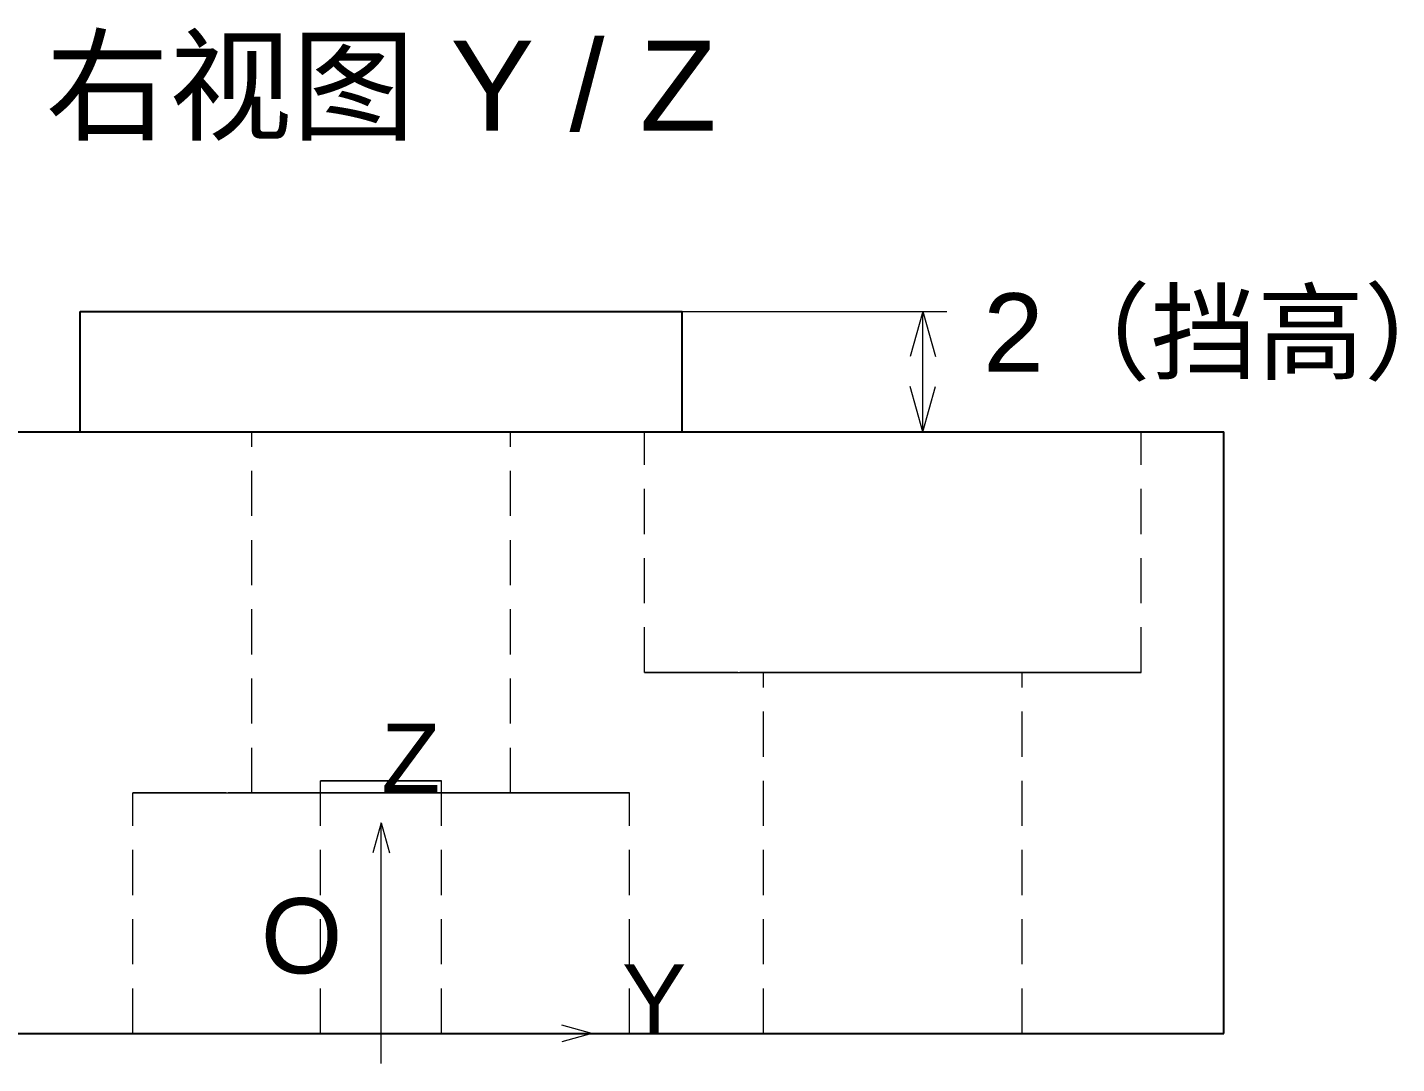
# Paper-space layout '01_三视图' of a CAD drawing. Header units: millimetres. Extents: x 8 to 451, y 8 to 289.
# Drawn here: x 36.25 to 81.74, y 177 to 211.44 of the extents above; entities that cross this region are included whole.
import ezdxf
from ezdxf.enums import TextEntityAlignment as Align

# ---------------------------------------------------------------- set-up
doc = ezdxf.new("R2010")
doc.units = ezdxf.units.MM
doc.linetypes.add('WP_HIDDEN', pattern=[2.3, 1.5, -0.8])
for name, color, linetype, lineweight in [('ANNOTATIONS', 7, 'CONTINUOUS', 18), ('HIDDEN', 7, 'WP_HIDDEN', 13), ('VISIBLE', 7, 'CONTINUOUS', 25)]:
    doc.layers.add(name, color=color, linetype=linetype, lineweight=lineweight)
doc.styles.add('CJK', font='Arial Unicode.ttf')

psp = doc.layouts.new('01_三视图')

# ---------------------------------------------------------------- linework, layer by layer
at = {"layer": 'ANNOTATIONS'}
for p, q in [((58, 202), (66.8, 202)), ((66, 202), (65.58, 200.5)), ((66, 198), (66, 202)), ((66, 202), (66.42, 200.5)), ((66, 198), (65.58, 199.5)), ((66, 198), (66.42, 199.5)), ((58, 198), (66.8, 198)), ((48, 185), (47.72, 184)), ((48, 178), (48, 185)), ((48, 185), (48.28, 184)), ((48, 177), (48, 179)), ((47, 178), (49, 178)), ((48, 178), (55, 178)), ((55, 178), (54, 178.28)), ((55, 178), (54, 177.72))]:
    psp.add_line(p, q, dxfattribs=at)
at = {"layer": 'HIDDEN'}
for points in [[(38, 198), (58, 198)], [(52.3, 198), (52.192, 198), (51.874, 198), (51.362, 198), (50.681, 198), (49.866, 198), (48.957, 198), (48, 198), (47.043, 198), (46.134, 198), (45.319, 198), (44.638, 198), (44.126, 198), (43.808, 198), (43.7, 198)], [(43.7, 198), (43.727, 198), (43.808, 198), (43.941, 198), (44.126, 198), (44.359, 198), (44.638, 198), (44.959, 198), (45.319, 198), (45.712, 198), (46.134, 198), (46.58, 198), (47.043, 198), (47.519, 198), (48, 198)], [(43.7, 186), (43.7, 198)], [(48, 198), (48.481, 198), (48.957, 198), (49.42, 198), (49.866, 198), (50.288, 198), (50.681, 198), (51.041, 198), (51.362, 198), (51.641, 198), (51.874, 198), (52.059, 198), (52.192, 198), (52.273, 198), (52.3, 198)], [(52.3, 186), (52.3, 198)], [(73.25, 198), (73.043, 198), (72.433, 198), (71.45, 198), (70.144, 198), (68.58, 198), (66.836, 198), (65, 198), (63.164, 198), (61.42, 198), (59.856, 198), (58.55, 198), (57.567, 198), (56.957, 198), (56.75, 198)], [(56.75, 198), (56.802, 198), (56.957, 198), (57.213, 198), (57.567, 198), (58.015, 198), (58.55, 198), (59.166, 198), (59.856, 198), (60.611, 198), (61.42, 198), (62.275, 198), (63.164, 198), (64.076, 198), (65, 198)], [(56.75, 190), (56.75, 198)], [(65, 198), (65.924, 198), (66.836, 198), (67.725, 198), (68.58, 198), (69.389, 198), (70.144, 198), (70.834, 198), (71.45, 198), (71.985, 198), (72.433, 198), (72.787, 198), (73.043, 198), (73.198, 198), (73.25, 198)], [(73.25, 190), (73.25, 198)], [(73.25, 190), (73.043, 190), (72.433, 190), (71.45, 190), (70.144, 190), (68.58, 190), (66.836, 190), (65, 190), (63.164, 190), (61.42, 190), (59.856, 190), (58.55, 190), (57.567, 190), (56.957, 190), (56.75, 190)], [(56.75, 190), (56.802, 190), (56.957, 190), (57.213, 190), (57.567, 190), (58.015, 190), (58.55, 190), (59.166, 190), (59.856, 190), (60.611, 190), (61.42, 190), (62.275, 190), (63.164, 190), (64.076, 190), (65, 190)], [(69.3, 190), (69.192, 190), (68.874, 190), (68.362, 190), (67.681, 190), (66.866, 190), (65.957, 190), (65, 190), (64.043, 190), (63.134, 190), (62.319, 190), (61.638, 190), (61.126, 190), (60.808, 190), (60.7, 190)], [(60.7, 190), (60.727, 190), (60.808, 190), (60.941, 190), (61.126, 190), (61.359, 190), (61.638, 190), (61.959, 190), (62.319, 190), (62.712, 190), (63.134, 190), (63.58, 190), (64.043, 190), (64.519, 190), (65, 190)], [(60.7, 178), (60.7, 190)], [(65, 190), (65.481, 190), (65.957, 190), (66.42, 190), (66.866, 190), (67.288, 190), (67.681, 190), (68.041, 190), (68.362, 190), (68.641, 190), (68.874, 190), (69.059, 190), (69.192, 190), (69.273, 190), (69.3, 190)], [(65, 190), (65.924, 190), (66.836, 190), (67.725, 190), (68.58, 190), (69.389, 190), (70.144, 190), (70.834, 190), (71.45, 190), (71.985, 190), (72.433, 190), (72.787, 190), (73.043, 190), (73.198, 190), (73.25, 190)], [(69.3, 178), (69.3, 190)], [(50.01, 186.4), (49.96, 186.4), (49.811, 186.4), (49.571, 186.4), (49.253, 186.4), (48.872, 186.4), (48.447, 186.4), (48, 186.4), (47.553, 186.4), (47.128, 186.4), (46.747, 186.4), (46.429, 186.4), (46.189, 186.4), (46.04, 186.4), (45.99, 186.4)], [(45.99, 186.4), (46.003, 186.4), (46.04, 186.4), (46.103, 186.4), (46.189, 186.4), (46.298, 186.4), (46.429, 186.4), (46.579, 186.4), (46.747, 186.4), (46.931, 186.4), (47.128, 186.4), (47.336, 186.4), (47.553, 186.4), (47.775, 186.4), (48, 186.4)], [(45.99, 178), (45.99, 186.4)], [(48, 186.4), (48.225, 186.4), (48.447, 186.4), (48.664, 186.4), (48.872, 186.4), (49.069, 186.4), (49.253, 186.4), (49.421, 186.4), (49.571, 186.4), (49.702, 186.4), (49.811, 186.4), (49.897, 186.4), (49.96, 186.4), (49.997, 186.4), (50.01, 186.4)], [(50.01, 178), (50.01, 186.4)], [(56.25, 186), (56.043, 186), (55.433, 186), (54.45, 186), (53.144, 186), (51.58, 186), (49.836, 186), (48, 186), (46.164, 186), (44.42, 186), (42.856, 186), (41.55, 186), (40.567, 186), (39.957, 186), (39.75, 186)], [(39.75, 186), (39.802, 186), (39.957, 186), (40.213, 186), (40.567, 186), (41.015, 186), (41.55, 186), (42.166, 186), (42.856, 186), (43.611, 186), (44.42, 186), (45.275, 186), (46.164, 186), (47.076, 186), (48, 186)], [(39.75, 178), (39.75, 186)], [(52.3, 186), (52.192, 186), (51.874, 186), (51.362, 186), (50.681, 186), (49.866, 186), (48.957, 186), (48, 186), (47.043, 186), (46.134, 186), (45.319, 186), (44.638, 186), (44.126, 186), (43.808, 186), (43.7, 186)], [(43.7, 186), (43.727, 186), (43.808, 186), (43.941, 186), (44.126, 186), (44.359, 186), (44.638, 186), (44.959, 186), (45.319, 186), (45.712, 186), (46.134, 186), (46.58, 186), (47.043, 186), (47.519, 186), (48, 186)], [(48, 186), (48.924, 186), (49.836, 186), (50.725, 186), (51.58, 186), (52.389, 186), (53.144, 186), (53.834, 186), (54.45, 186), (54.985, 186), (55.433, 186), (55.787, 186), (56.043, 186), (56.198, 186), (56.25, 186)], [(48, 186), (48.481, 186), (48.957, 186), (49.42, 186), (49.866, 186), (50.288, 186), (50.681, 186), (51.041, 186), (51.362, 186), (51.641, 186), (51.874, 186), (52.059, 186), (52.192, 186), (52.273, 186), (52.3, 186)], [(56.25, 178), (56.25, 186)], [(56.25, 178), (56.043, 178), (55.433, 178), (54.45, 178), (53.144, 178), (51.58, 178), (49.836, 178), (48, 178), (46.164, 178), (44.42, 178), (42.856, 178), (41.55, 178), (40.567, 178), (39.957, 178), (39.75, 178)], [(39.75, 178), (39.802, 178), (39.957, 178), (40.213, 178), (40.567, 178), (41.015, 178), (41.55, 178), (42.166, 178), (42.856, 178), (43.611, 178), (44.42, 178), (45.275, 178), (46.164, 178), (47.076, 178), (48, 178)], [(50.01, 178), (49.96, 178), (49.811, 178), (49.571, 178), (49.253, 178), (48.872, 178), (48.447, 178), (48, 178), (47.553, 178), (47.128, 178), (46.747, 178), (46.429, 178), (46.189, 178), (46.04, 178), (45.99, 178)], [(45.99, 178), (46.003, 178), (46.04, 178), (46.103, 178), (46.189, 178), (46.298, 178), (46.429, 178), (46.579, 178), (46.747, 178), (46.931, 178), (47.128, 178), (47.336, 178), (47.553, 178), (47.775, 178), (48, 178)], [(48, 178), (48.924, 178), (49.836, 178), (50.725, 178), (51.58, 178), (52.389, 178), (53.144, 178), (53.834, 178), (54.45, 178), (54.985, 178), (55.433, 178), (55.787, 178), (56.043, 178), (56.198, 178), (56.25, 178)], [(48, 178), (48.225, 178), (48.447, 178), (48.664, 178), (48.872, 178), (49.069, 178), (49.253, 178), (49.421, 178), (49.571, 178), (49.702, 178), (49.811, 178), (49.897, 178), (49.96, 178), (49.997, 178), (50.01, 178)], [(69.3, 178), (69.192, 178), (68.874, 178), (68.362, 178), (67.681, 178), (66.866, 178), (65.957, 178), (65, 178), (64.043, 178), (63.134, 178), (62.319, 178), (61.638, 178), (61.126, 178), (60.808, 178), (60.7, 178)], [(60.7, 178), (60.727, 178), (60.808, 178), (60.941, 178), (61.126, 178), (61.359, 178), (61.638, 178), (61.959, 178), (62.319, 178), (62.712, 178), (63.134, 178), (63.58, 178), (64.043, 178), (64.519, 178), (65, 178)], [(65, 178), (65.481, 178), (65.957, 178), (66.42, 178), (66.866, 178), (67.288, 178), (67.681, 178), (68.041, 178), (68.362, 178), (68.641, 178), (68.874, 178), (69.059, 178), (69.192, 178), (69.273, 178), (69.3, 178)]]:
    psp.add_lwpolyline(points, dxfattribs=at)
at = {"layer": 'VISIBLE'}
for points in [[(38, 198), (38, 202)], [(38, 202), (58, 202)], [(58, 198), (58, 202)], [(20, 198), (76, 198)], [(76, 178), (76, 198)], [(20, 178), (76, 178)]]:
    psp.add_lwpolyline(points, dxfattribs=at)

# ---------------------------------------------------------------- texts
at = {"layer": 'ANNOTATIONS', "style": 'CJK'}
psp.add_text('右视图 Y / Z', height=3, dxfattribs=at).set_placement((48, 208), align=Align.CENTER)
for s, height, p in [('2（挡高）', 2.6, (68, 200)), ('Z', 2.3, (48, 186)), ('O', 2.5, (44, 180)), ('Y', 2.3, (56, 178))]:
    psp.add_text(s, height=height, dxfattribs=at).set_placement(p)

doc.saveas('drawing.dxf')
